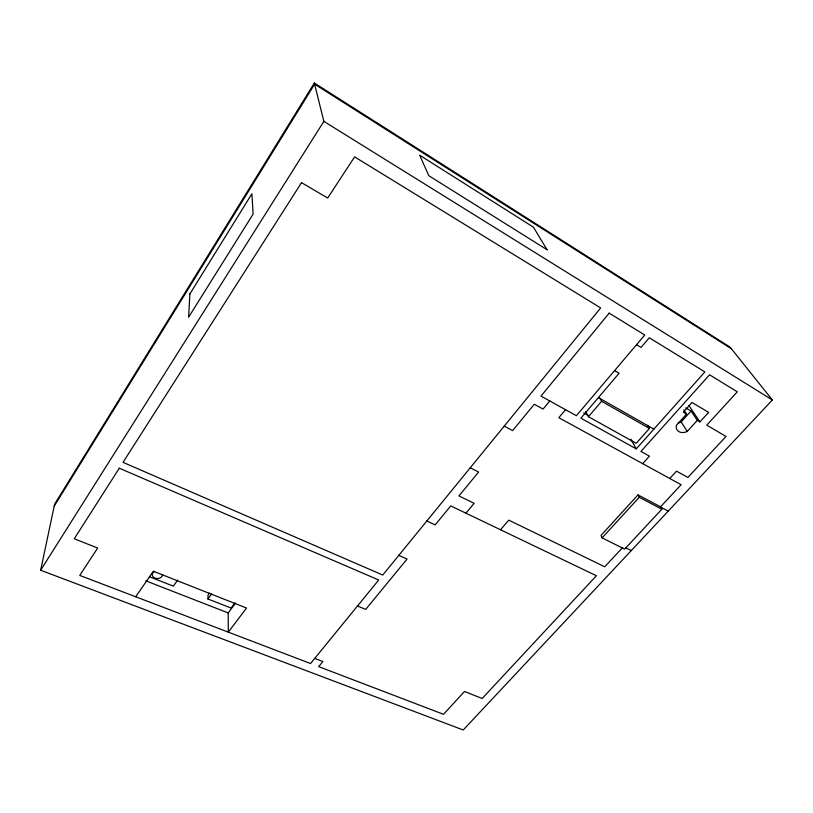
<?xml version="1.0" encoding="UTF-8"?>
<svg xmlns="http://www.w3.org/2000/svg" width="813" height="813" viewBox="0 0 813 813"><rect width="100%" height="100%" fill="white"/><g stroke="black" fill="none" stroke-linecap="round" stroke-linejoin="round"><path stroke-width="1.22" d="M234.754 603.124L231.075 608.053L207.986 598.988L208.047 594.994L209.51 592.992M40.65 570.248L54.603 504.223L314.336 83.017L730.165 347.212L772.35 399.976L463.227 729.983L40.65 570.248L323.859 121.371L314.336 83.017M54.186 506.194L314.621 84.145L731.426 348.787M135.69 596.772L153.352 571.244L246.532 608.043L228.311 632.138L228.189 612.941L235.618 603.002M177.63 580.086L173.362 586.132L149.409 576.742M207.986 598.988L211.644 593.998M549.751 400.961L543.054 409.061L534.293 404.254L512.647 430.605L504.223 426.144M465.94 513.176L474.152 503.318L458.949 495.93L478.603 472.018L470.229 467.81M565.533 409.701L558.816 417.699L681.131 484.711L660.43 506.946L668.256 511.103M647.544 425.28L649.435 428.441L636.223 443.298L588.439 416.713L601.6 401.287L599.882 398.177M500.523 529.761L508.775 520.147L604.74 566.793L622.606 547.596M614.577 370.637L619.079 373.279L580.878 418.197L636.284 448.867L704.881 371.917L649.272 337.771L641.051 347.446L636.538 344.712M683.804 409.915L686.538 414.051L676.487 425.209A8.791 6.646 -29 0 0 678.885 431.632A8.791 6.646 -29 0 0 687.259 431.429L697.31 420.362L691.04 411.012L685.715 407.872M642.687 463.644L649.445 456.154L640.939 451.449L709.546 374.783L737.3 391.815L706.761 425.158L726.029 436.459L687.9 477.444L676.518 471.144L669.76 478.481M678.245 422.943A8.679 6.595 -29.3 0 0 681.152 421.977L691.04 411.012M697.31 420.362L699.942 421.906L708.641 412.374L691.995 402.486L683.306 412.161L686.538 414.051M638.022 494.883L600.99 535.432L602.118 537.871L624.638 549.131L661.853 509.223L660.542 506.834L638.022 494.883L639.282 497.261L661.853 509.223M602.118 537.871L639.282 497.261M314.743 658.388L322.873 661.518L318.666 666.63L443.552 714.312L464.487 691.487L482.17 698.489L596.407 575.746L450.758 505.899L435.168 524.873L426.845 520.981M145.801 580.828L228.189 612.941M357.486 606L365.698 609.404L407.059 559.07L398.787 555.381M625.685 547.799L631.264 550.594M583.724 412.974L588.114 415.413M598.398 397.598L653.876 429.142M601.6 401.287L649.435 428.441M323.859 121.371L772.35 399.976M688.957 405.585L699.942 421.906M681.152 421.977L687.259 431.429M630.868 439.223L636.284 448.867M585.695 411.439L588.439 416.713M162.539 574.527A5.183 3.892 0.5 0 1 154.968 578.114A5.183 3.892 0.5 0 1 154.572 571.387M189.886 293.91L188.596 317.233L253.138 214.043L251.888 193.789L189.886 293.91M119.298 468.207L74.257 538.775L97.662 548.033L79.755 575.421L310.546 663.54L378.706 579.994L119.298 468.207M301.532 182.64L123.037 462.353L382.74 575.045L600.665 307.934L354.62 156.868L327.69 198.037L301.532 182.64M609.171 313.147L540.991 396.114L576.387 415.707L644.76 335.007L609.171 313.147M547.068 249.754L428.817 175.699L419.681 155.192L533.45 227.193L547.068 249.754"/></g></svg>
